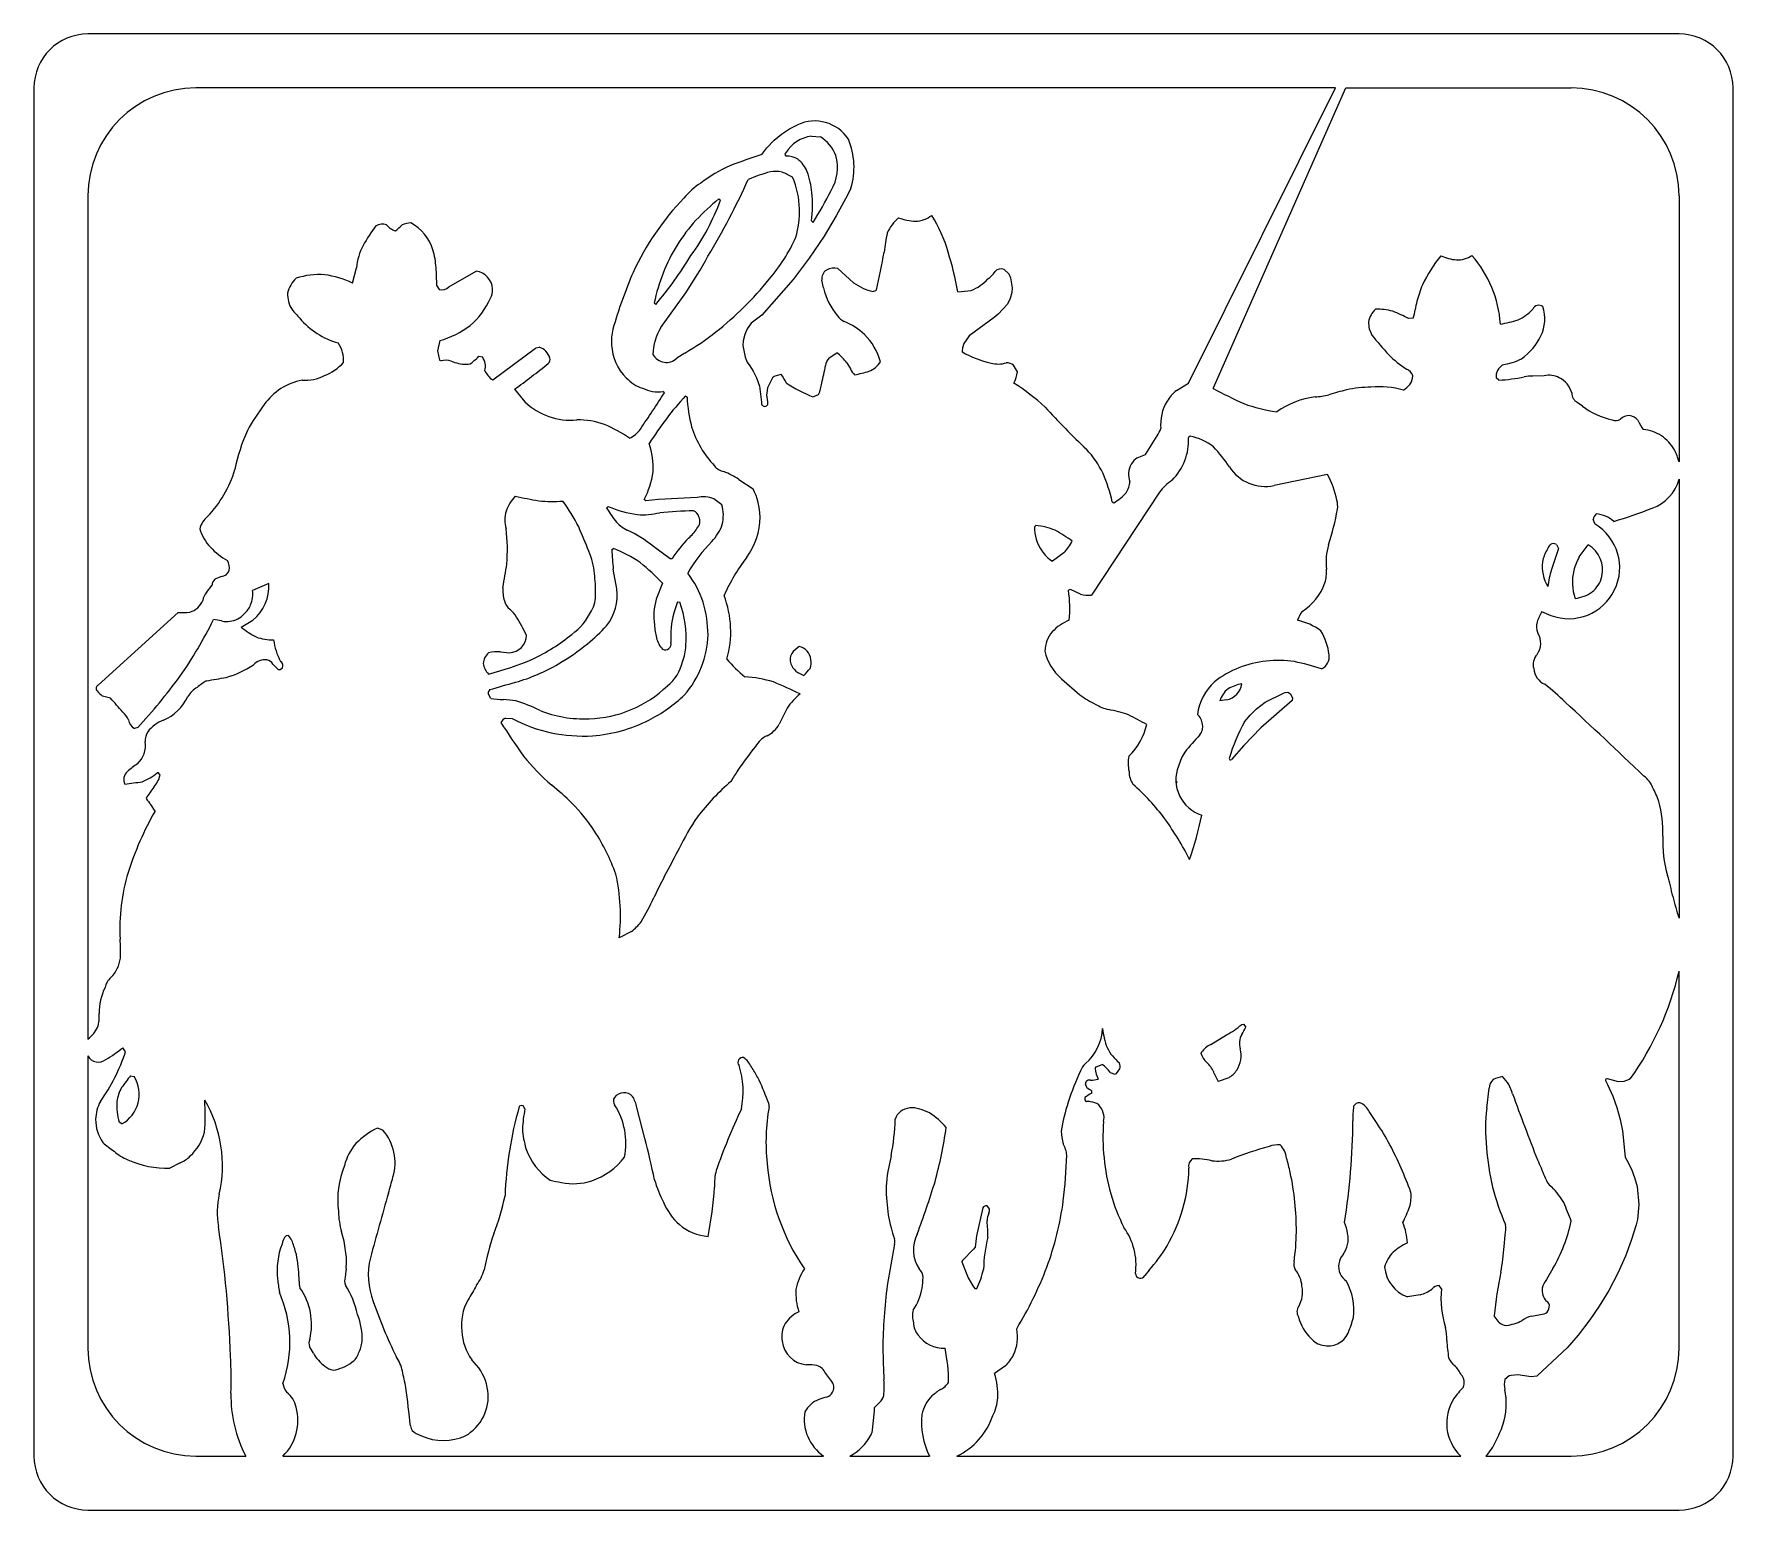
# Model space of a CAD drawing. Extents: x 0 to 15.8, y 0 to 13.7.
import ezdxf

# ---------------------------------------------------------------- set-up
doc = ezdxf.new("R2010")
doc.units = 0
doc.layers.add('WHITE', color=7, linetype='CONTINUOUS')

msp = doc.modelspace()

# ---------------------------------------------------------------- linework, layer by layer
at = {"layer": 'WHITE', "linetype": 'CONTINUOUS'}
for p, q in [((15.25, 13.680495), (0.5, 13.680495)), ((0, 13.180495), (0, 0.5)), ((12.064176, 13.180495), (1.5, 13.180495)), ((10.703853, 10.445529), (12.064176, 13.180495)), ((10.931115, 10.393438), (12.160895, 13.180495)), ((12.160895, 13.180495), (14.25, 13.180495)), ((15.75, 0.5), (15.75, 13.180495)), ((6.928931, 12.752988), (7.003739, 12.801565)), ((7.003739, 12.801565), (7.078759, 12.839052)), ((6.747372, 12.564171), (6.792124, 12.623872)), ((6.792124, 12.623872), (6.861598, 12.697333)), ((6.861598, 12.697333), (6.928931, 12.752988)), ((7.207473, 12.732165), (7.290232, 12.726777)), ((0.5, 12.180495), (0.5, 4.364991)), ((6.34793, 12.153182), (6.363643, 12.141566)), ((7.541614, 12.186392), (7.437565, 11.994283)), ((7.573655, 12.250268), (7.541614, 12.186392)), ((15.25, 12.180495), (15.25, 9.71414)), ((7.437565, 11.994283), (7.324517, 11.807304)), ((7.221469, 11.934186), (7.206054, 11.948042)), ((7.324517, 11.807304), (7.186551, 11.603123)), ((2.951535, 11.372329), (2.98896, 11.513041)), ((7.186551, 11.603123), (7.036187, 11.404507)), ((7.451892, 11.508401), (7.598195, 11.375162)), ((8.993348, 11.498075), (9.036579, 11.456215)), ((3.733293, 11.347738), (3.756325, 11.311075)), ((3.845337, 11.337054), (4.100011, 11.482582)), ((7.036187, 11.404507), (6.745768, 11.075169)), ((7.31997, 11.327378), (7.304676, 11.399)), ((9.036579, 11.456215), (9.051654, 11.42042)), ((9.051654, 11.42042), (9.067371, 11.326428)), ((5.765063, 11.173319), (5.749326, 11.187239)), ((5.810507, 10.961257), (6.042293, 11.282123)), ((7.77684, 11.292912), (7.803166, 11.302736)), ((7.803166, 11.302736), (7.810317, 11.307926)), ((9.04986, 11.227372), (9.024901, 11.17564)), ((9.064525, 11.285979), (9.04986, 11.227372)), ((9.067371, 11.326428), (9.064525, 11.285979)), ((6.745768, 11.075169), (6.649258, 10.999909)), ((8.901924, 11.053597), (8.669296, 10.884118)), ((8.937031, 11.084919), (8.901924, 11.053597)), ((9.024901, 11.17564), (8.937031, 11.084919)), ((12.784113, 11.047961), (12.742563, 11.043882)), ((6.589061, 10.894773), (6.575108, 10.834989)), ((6.612623, 10.947714), (6.589061, 10.894773)), ((6.649258, 10.999909), (6.612623, 10.947714)), ((8.669296, 10.884118), (8.618352, 10.812468)), ((3.7626, 10.838555), (3.741839, 10.744132)), ((3.741839, 10.744132), (3.759908, 10.657673)), ((4.252202, 10.474023), (4.647513, 10.767386)), ((4.647513, 10.767386), (4.655054, 10.772165)), ((4.655054, 10.772165), (4.682336, 10.779336)), ((6.033551, 10.723132), (5.96006, 10.676543)), ((6.575108, 10.834989), (6.572372, 10.793534)), ((6.572372, 10.793534), (6.591827, 10.684476)), ((7.372376, 10.680311), (7.441645, 10.726165)), ((8.606762, 10.770353), (8.604547, 10.74146)), ((8.618352, 10.812468), (8.606762, 10.770353)), ((3.759908, 10.657673), (3.773983, 10.65075)), ((4.122792, 10.693338), (4.156435, 10.687731)), ((6.591827, 10.684476), (6.612624, 10.639354)), ((6.612624, 10.639354), (6.635635, 10.604045)), ((6.635635, 10.604045), (6.666671, 10.556215)), ((6.666671, 10.556215), (6.697558, 10.494781)), ((7.534882, 10.632768), (7.568778, 10.57562)), ((6.697558, 10.494781), (6.72439, 10.417601)), ((6.72439, 10.417601), (6.744152, 10.268351)), ((6.795285, 10.350392), (6.803397, 10.403131)), ((6.803397, 10.403131), (6.851561, 10.503273)), ((6.851561, 10.503273), (6.860549, 10.509471)), ((6.860549, 10.509471), (6.926044, 10.528362)), ((10.589876, 10.377187), (10.703853, 10.445529)), ((13.578881, 10.47174), (13.555797, 10.492216)), ((14.000565, 10.513473), (13.894383, 10.509636)), ((4.454554, 10.387098), (4.550216, 10.271176)), ((5.844575, 10.355441), (5.83089, 10.367493)), ((6.039608, 10.327189), (6.053595, 10.315188)), ((6.744152, 10.268351), (6.74392, 10.252059)), ((6.794831, 10.334461), (6.795285, 10.350392)), ((6.801867, 10.272138), (6.794831, 10.334461)), ((7.221182, 10.31713), (7.273698, 10.338761)), ((14.353959, 10.23249), (14.306651, 10.265291)), ((10.304995, 9.783745), (10.410735, 9.956454)), ((10.716441, 9.952211), (10.702479, 9.940197)), ((10.227954, 9.751991), (10.304995, 9.783745)), ((6.533741, 9.551759), (6.665935, 9.465741)), ((11.98973, 9.599034), (11.497207, 9.496118)), ((15.25, 9.553085), (15.25, 5.484875)), ((5.305914, 9.289571), (5.323298, 9.300536)), ((5.671486, 9.355072), (5.657782, 9.367122)), ((6.375194, 9.317227), (6.302909, 9.372123)), ((10.433093, 9.433987), (9.802231, 8.478808)), ((9.995031, 9.34567), (10.011241, 9.336263)), ((14.471506, 9.136888), (14.45261, 9.180832)), ((9.2741, 9.113777), (9.28711, 9.125488)), ((5.355444, 8.901379), (5.371801, 8.9125)), ((5.896378, 8.814559), (5.742701, 8.929962)), ((9.547088, 8.872827), (9.440369, 8.793008)), ((14.131804, 8.912001), (14.066336, 8.716334)), ((14.11303, 8.949871), (14.131804, 8.912001)), ((14.324764, 8.835023), (14.407464, 8.945288)), ((5.402369, 8.538584), (5.370424, 8.718727)), ((5.914645, 8.816888), (5.896378, 8.814559)), ((1.600398, 8.50454), (1.650926, 8.570843)), ((2.176195, 8.586373), (2.025944, 8.523769)), ((5.827791, 8.591049), (5.769153, 8.441076)), ((9.608264, 8.531465), (9.589055, 8.524345)), ((9.701507, 8.48912), (9.608264, 8.531465)), ((5.966218, 8.416005), (5.986878, 8.412915)), ((0.596508, 7.645996), (1.335201, 8.319026)), ((1.739722, 8.240316), (1.663312, 8.252201)), ((1.920604, 8.182338), (2.030259, 8.247763)), ((13.976144, 8.327549), (14.062162, 8.291545)), ((4.32428, 7.954693), (4.407564, 7.946072)), ((2.264301, 7.790498), (2.283549, 7.791135)), ((2.283549, 7.791135), (2.302647, 7.804717)), ((4.234572, 7.522981), (4.209925, 7.567295)), ((9.523986, 7.70516), (9.695024, 7.554388)), ((11.414467, 7.487659), (11.583663, 7.571364)), ((11.583663, 7.571364), (11.599811, 7.578347)), ((11.599811, 7.578347), (11.62327, 7.57897)), ((11.62327, 7.57897), (11.648959, 7.566249)), ((11.648959, 7.566249), (11.66709, 7.525817)), ((0.707869, 7.525606), (0.635081, 7.543607)), ((6.980824, 7.432878), (6.908269, 7.282216)), ((11.054447, 7.508718), (10.993579, 7.498404)), ((11.272819, 7.367138), (11.333331, 7.426008)), ((11.333331, 7.426008), (11.414467, 7.487659)), ((11.661867, 7.502613), (11.374291, 7.249941)), ((11.66709, 7.525817), (11.661867, 7.502613)), ((0.961312, 7.251458), (0.931506, 7.244878)), ((4.372043, 7.338781), (4.433984, 7.334876)), ((11.374291, 7.249941), (11.21549, 7.087001)), ((11.221917, 7.30462), (11.272819, 7.367138)), ((11.21549, 7.087001), (11.101123, 6.957065)), ((1.154503, 6.832028), (1.141587, 6.833081)), ((1.170016, 6.809694), (1.154503, 6.832028)), ((1.121844, 6.478532), (1.083919, 6.539994)), ((5.537574, 5.363293), (5.425458, 5.302531)), ((15.25, 1.5), (15.25, 4.9941)), ((11.19574, 4.500336), (11.212441, 4.501673)), ((11.212441, 4.501673), (11.232585, 4.475956)), ((0.848868, 4.246808), (0.823909, 4.284249)), ((10.908967, 4.314397), (11.055224, 4.403393)), ((0.5, 4.208293), (0.5, 1.5)), ((9.83628, 4.090999), (9.847483, 4.108237)), ((9.847483, 4.108237), (9.900749, 4.129681)), ((10.820685, 4.226783), (10.822677, 4.242212)), ((0.895426, 4.025075), (0.927887, 4.016729)), ((9.762729, 3.90873), (9.747768, 3.947304)), ((9.976054, 4.054376), (10.019894, 4.040113)), ((10.019894, 4.040113), (10.035254, 4.045885)), ((10.035254, 4.045885), (10.066855, 4.090156)), ((11.075533, 4.006542), (10.978785, 3.971047)), ((14.568973, 3.980926), (14.5873, 3.944134)), ((14.688778, 3.967814), (14.585977, 3.99693)), ((14.5873, 3.944134), (14.635276, 3.834707)), ((14.739086, 3.973112), (14.688778, 3.967814)), ((14.786617, 3.990367), (14.739086, 3.973112)), ((14.800877, 3.998326), (14.786617, 3.990367)), ((9.78637, 3.893205), (9.762729, 3.90873)), ((9.796346, 3.890748), (9.78637, 3.893205)), ((9.806325, 3.881583), (9.796346, 3.890748)), ((9.804979, 3.863515), (9.807149, 3.874644)), ((13.467323, 3.72581), (13.488431, 3.909135)), ((14.635276, 3.834707), (14.67255, 3.730317)), ((4.501851, 3.741919), (4.498057, 3.738476)), ((4.517439, 3.748033), (4.501851, 3.741919)), ((4.5339, 3.744976), (4.517439, 3.748033)), ((4.550754, 3.717744), (4.5339, 3.744976)), ((5.661517, 3.444256), (5.589008, 3.730451)), ((12.444694, 3.592779), (12.377198, 3.692922)), ((14.67255, 3.730317), (14.703825, 3.619009)), ((0.813644, 3.578561), (0.789242, 3.594544)), ((3.23505, 3.520838), (3.184092, 3.539925)), ((14.703825, 3.619009), (14.725848, 3.513504)), ((14.725848, 3.513504), (14.749879, 3.268873)), ((1.355248, 3.216618), (1.259606, 3.168527)), ((7.946043, 3.28342), (7.915416, 3.137101)), ((14.749879, 3.268873), (14.766633, 3.241502)), ((14.766633, 3.241502), (14.808506, 3.159623)), ((14.808506, 3.159623), (14.838243, 3.08169)), ((14.838243, 3.08169), (14.860112, 2.999711)), ((14.860112, 2.999711), (14.877645, 2.832021)), ((8.796414, 2.800511), (8.736193, 2.540182)), ((8.802832, 2.810782), (8.796414, 2.800511)), ((8.819436, 2.819759), (8.802832, 2.810782)), ((8.835967, 2.818146), (8.819436, 2.819759)), ((14.865307, 2.691121), (14.852164, 2.6435)), ((14.877645, 2.832021), (14.865307, 2.691121)), ((2.359507, 2.542974), (2.336896, 2.541906)), ((8.736193, 2.540182), (8.724294, 2.436938)), ((13.628237, 2.443257), (13.638813, 2.547703)), ((14.852164, 2.6435), (14.806444, 2.498343)), ((7.976449, 2.465102), (7.908842, 2.08121)), ((8.710738, 2.417895), (8.606039, 2.312624)), ((8.724294, 2.436938), (8.710738, 2.417895)), ((14.806444, 2.498343), (14.752279, 2.354254)), ((2.892551, 2.23716), (2.88404, 2.159092)), ((8.606039, 2.312624), (8.601206, 2.302925)), ((8.601652, 2.299665), (8.659918, 2.151151)), ((10.336779, 2.221488), (10.297918, 2.173237)), ((14.080362, 2.237509), (14.019638, 2.135517)), ((14.752279, 2.354254), (14.680948, 2.193741)), ((8.659918, 2.151151), (8.703784, 2.076552)), ((8.703784, 2.076552), (8.720921, 2.051833)), ((8.720921, 2.051833), (8.741302, 2.052886)), ((13.046737, 2.051228), (13.026829, 2.080962)), ((14.680948, 2.193741), (14.59774, 2.034449)), ((12.850458, 1.995659), (12.731067, 1.976726)), ((14.59774, 2.034449), (14.509789, 1.888908)), ((13.580676, 1.739262), (13.536164, 1.80069)), ((14.423936, 1.76364), (14.313221, 1.62097)), ((14.509789, 1.888908), (14.423936, 1.76364)), ((14.313221, 1.62097), (14.211185, 1.504536)), ((2.589692, 1.453981), (2.552922, 1.515316)), ((14.211185, 1.504536), (13.936464, 1.245274)), ((9.006684, 1.336948), (8.904891, 1.264626)), ((13.674676, 1.242399), (13.634221, 1.211072)), ((13.694702, 1.246422), (13.674676, 1.242399)), ((13.756098, 1.252186), (13.694702, 1.246422)), ((13.879631, 1.234196), (13.756098, 1.252186)), ((13.929847, 1.240528), (13.879631, 1.234196)), ((13.936464, 1.245274), (13.929847, 1.240528)), ((7.789073, 0.947187), (7.788267, 0.915719)), ((7.840944, 0.998677), (7.789073, 0.947187)), ((7.788267, 0.915719), (7.765822, 0.715554)), ((1.5, 0.5), (1.96316, 0.5)), ((2.308059, 0.5), (7.320249, 0.5)), ((7.564344, 0.5), (8.302249, 0.5)), ((8.555195, 0.5), (13.225449, 0.5)), ((13.459547, 0.5), (14.25, 0.5)), ((0.5, 0), (15.25, 0))]:
    msp.add_line(p, q, dxfattribs=at)
msp.add_circle((10.591746, 6.745743), 0.005151, dxfattribs=at)
for centre, radius, start, end in [((0.5, 13.180495), 0.5, 90, 180), ((15.25, 13.180495), 0.5, 0, 90), ((1.5, 12.180495), 1, 90, 180), ((14.25, 12.180495), 1, 0, 90), ((7.236982, 12.500731), 0.373491, 33.270559, 115.064139), ((7.237972, 12.424129), 0.309543, 95.654502, 149.755576), ((7.102094, 12.426538), 0.354315, 21.326118, 57.927633), ((6.921439, 12.443651), 0.68028, -16.515167, 22.649825), ((7.092803, 11.075563), 1.526009, 114.881212, 126.690134), ((10.020142, 2.777298), 10.319589, 108.490143, 110.235818), ((6.976606, 12.565234), 0.015994, 112.201602, 260.756312), ((6.970191, 12.3289), 0.220581, 60.132348, 89.000866), ((6.915542, 12.306545), 0.26963, 21.032092, 52.404265), ((7.039482, 12.44089), 0.409021, -31.254081, 16.25703), ((6.578048, 11.699986), 0.718835, 123.525243, 140.235107), ((0.312892, 15.192556), 6.926652, -31.039484, -24.392676), ((7.314825, 10.663937), 1.80645, 105.68769, 112.578316), ((6.874286, 12.137608), 0.269776, 77.129736, 100.230237), ((5.994118, 10.341538), 2.263593, 62.707229, 65.456517), ((6.323557, 12.044674), 0.772739, 1.041378, 23.526993), ((6.484085, 12.151911), 0.727916, 4.636948, 20.204508), ((7.839795, 10.410547), 2.520216, 136.04602, 155.112403), ((4.453299, 12.823864), 2.028532, -36.193871, -19.654691), ((9.226322, 8.851742), 4.380027, 131.083859, 134.875486), ((6.373207, 12.090724), 0.84498, -9.721448, 8.166773), ((4.259305, 13.815746), 3.509228, -32.42362, -26.888529), ((6.15865, 12.043015), 0.93765, -15.203513, 0.959618), ((8.255595, 11.686329), 0.376951, 129.546309, 156.663472), ((8.18891, 12.426602), 0.481853, -111.08158, -91.94171), ((8.15924, 12.215955), 0.271257, -87.180427, -52.998676), ((7.187389, 11.288929), 1.339073, 15.952005, 32.040023), ((5.07605, 10.513414), 2.358626, 143.902751, 149.201013), ((3.22721, 11.801916), 0.116048, 69.445586, 119.402364), ((3.394648, 12.013974), 0.163532, -140.781616, -105.142545), ((2.968997, 12.341722), 0.618423, -51.741549, -44.164911), ((3.533698, 11.610256), 0.324064, 97.370392, 111.940229), ((3.280367, 11.548857), 0.437455, 17.234475, 61.048445), ((7.434188, 10.800202), 1.737957, 138.332266, 147.894518), ((9.492984, 11.494599), 1.619814, 167.845397, 174.173375), ((3.614542, 11.442315), 0.629568, 153.716488, 173.549752), ((3.048205, 11.480691), 0.679399, 2.870052, 16.924118), ((7.386376, 10.848906), 1.671646, 148.43761, 168.322949), ((5.5388, 12.493774), 1.676301, -40.418414, -24.556558), ((-3.826229, 13.851086), 11.911207, -12.328118, -10.604713), ((5.484538, 10.7396), 3.127904, 10.166243, 17.054382), ((2.003706, 11.3636), 1.72966, -0.525452, 5.01196), ((2.719513, 13.705277), 3.960579, -39.738887, -31.668191), ((2.520006, 13.649304), 4.243825, -33.903387, -28.551469), ((7.421605, 11.345724), 0.165472, 79.453598, 117.137547), ((8.964789, 11.42926), 0.074507, 67.460683, 138.889761), ((14.08999, 10.77288), 1.351088, 140.902646, 154.488081), ((13.228785, 12.041187), 0.456472, -114.230772, -95.333437), ((13.191254, 11.848028), 0.261383, -91.073734, -57.904373), ((12.529432, 10.922011), 1.066567, 3.763914, 41.346362), ((2.615692, 11.216728), 0.272579, 133.000795, 166.763945), ((2.644223, 10.769669), 0.681047, 85.718975, 108.352213), ((2.582441, 10.602936), 0.853344, 64.371962, 82.416146), ((4.075661, 11.309869), 0.174421, 2.415821, 81.975166), ((9.675779, 9.712735), 4.481545, 156.898022, 164.042658), ((4.376732, 13.381559), 3.137585, -51.710168, -39.002181), ((7.399564, 11.413279), 0.095956, 123.83952, 188.55776), ((7.917, 11.832472), 0.557467, -124.881604, -104.561796), ((8.512429, 11.720755), 0.453911, -67.101117, -43.163627), ((8.696043, 11.616689), 0.253709, -54.460892, -33.070116), ((13.855281, 10.94315), 1.067226, 157.312014, 165.917307), ((2.607896, 11.267902), 0.257787, 177.501692, 213.153068), ((3.776009, 11.409111), 0.099993, -101.352876, -46.105746), ((3.604694, 11.4994), 0.68114, -49.825537, -23.194443), ((4.133682, 11.297902), 0.11784, -34.514721, 9.43605), ((7.897803, 11.453705), 0.591481, -167.66793, -139.31209), ((8.468598, 13.110706), 1.82148, -87.018712, -83.04854), ((13.499611, 11.021707), 0.703206, 165.074234, 171.603373), ((9.066756, 16.972707), 8.872687, -138.787661, -138.092301), ((3.014322, 11.511595), 0.721005, -139.813821, -105.618805), ((7.594989, 11.173591), 0.179874, -144.0911, -117.737912), ((12.605907, 10.962641), 0.239913, 135.458513, 168.083411), ((12.440325, 10.532768), 0.598179, 75.004477, 90.518588), ((11.467151, 8.420302), 2.917164, 64.074012, 67.253195), ((12.589378, 11.139271), 0.21508, -25.121477, -3.966796), ((13.420215, 12.09831), 1.119803, -81.087711, -72.456177), ((13.583243, 11.408653), 0.416399, -65.221063, -41.96226), ((13.949095, 11.105566), 0.061397, 50.897628, 156.312017), ((13.634404, 11.041275), 0.370718, -25.45393, 17.574441), ((3.536026, 11.645279), 0.837937, -74.312248, -52.673979), ((5.753777, 10.838802), 0.401115, 164.675789, 185.919254), ((6.293797, 10.681958), 0.558192, 149.97586, 177.138867), ((4.700548, 12.988409), 2.62838, -59.52531, -51.940095), ((7.322136, 10.511229), 0.537532, 45.619497, 69.399082), ((7.318358, 10.502607), 0.546347, 14.881358, 45.968686), ((12.614126, 11.007906), 0.242999, 178.992264, 209.06855), ((17.090405, 14.721496), 6.055178, -140.743788, -138.462377), ((13.467501, 11.126281), 0.557976, -54.677763, -25.969669), ((2.585147, 10.656499), 0.284745, -4.498978, 34.361906), ((4.628628, 10.625509), 0.162933, 18.333666, 70.753447), ((5.803677, 10.815929), 0.449258, -177.640842, -134.157021), ((7.16185, 10.35361), 0.465921, 36.809227, 53.092845), ((8.678319, 10.739008), 0.073813, 178.09622, 184.330871), ((9.053419, 11.501309), 0.889362, -120.299552, -101.780104), ((2.489375, 10.999729), 0.527034, -67.234475, -43.917978), ((3.816591, 10.47418), 0.181638, 73.603261, 103.5665), ((4.016914, 11.013597), 0.394414, -112.203683, -91.35585), ((4.018201, 10.68143), 0.063037, -99.698709, -34.680365), ((3.894551, 10.892343), 0.302815, -54.582902, -41.085345), ((4.026222, 10.596704), 0.158876, -13.620733, 34.956087), ((4.37831, 10.652551), 0.218576, -154.743019, -125.236631), ((-1.126375, 18.02652), 9.460843, -53.850256, -51.464296), ((4.723403, 10.667384), 0.060617, -42.979366, 8.897618), ((5.869977, 10.792018), 0.156926, -148.412374, -100.90981), ((5.864139, 10.768997), 0.133223, -100.318354, -43.945704), ((0.137632, 12.079181), 7.349779, -12.850397, -11.555494), ((7.45467, 10.597719), 0.116592, 134.896504, 175.486009), ((7.727777, 10.650613), 0.175797, -154.74878, -133.324608), ((7.494089, 11.273528), 0.759269, -81.435827, -70.96904), ((7.665173, 10.754134), 0.212614, -68.912341, -31.539379), ((8.93902, 10.868575), 0.247198, -105.766918, -72.539911), ((9.01652, 10.532653), 0.100169, 50.685726, 91.905623), ((8.652043, 10.308267), 0.523707, 27.386221, 35.200467), ((13.297401, 11.461734), 1.057128, -134.383827, -122.942603), ((12.694627, 10.488933), 0.090076, 14.603532, 71.950387), ((13.679484, 10.510037), 0.124964, 155.362599, 188.198673), ((14.408964, 9.857006), 1.099075, 136.369275, 140.091575), ((13.535249, 11.171891), 0.561983, -82.00105, -63.031424), ((2.586911, 9.93042), 0.551037, 100.584, 145.17873), ((2.510148, 10.88831), 0.416946, -93.361736, -63.940109), ((5.738381, 10.717165), 0.333637, -137.930263, -106.782348), ((5.783054, 10.673485), 0.309709, -117.083375, -81.114697), ((6.669318, 10.333203), 0.322484, 20.502441, 37.241426), ((7.889888, 11.9182), 1.735106, -121.962948, -112.668445), ((6.808253, 10.526176), 0.501761, -21.932589, -9.363054), ((7.746302, 8.40607), 2.4389, 48.147488, 56.73629), ((8.754636, 10.60735), 0.367061, -26.186485, -9.120825), ((12.405997, 9.284776), 1.122287, 90.634479, 102.287191), ((12.47056, 9.605251), 0.805432, 73.859825, 95.48524), ((12.536773, 10.611283), 0.280803, -55.836338, -39.560005), ((12.650065, 10.514359), 0.131756, -38.442187, -1.18115), ((13.486571, 12.086018), 1.616915, -86.727177, -78.269814), ((13.888996, 10.106978), 0.402694, 89.233519, 100.545663), ((14.043381, 10.316144), 0.20192, 61.933403, 102.242128), ((14.044222, 10.298318), 0.217446, 14.76256, 64.339634), ((3.909225, 8.917945), 2.216022, 143.210437, 150.607522), ((4.977091, 10.719217), 0.61884, -133.614263, -84.901692), ((-10.859887, 21.158858), 19.893539, -34.055811, -32.8923), ((8.425533, 8.164423), 3.220278, 137.808678, 147.694885), ((7.618598, 10.413973), 1.568118, -176.388193, -166.154478), ((6.773696, 10.259784), 0.030761, -165.456953, 23.680225), ((10.854602, 10.063826), 0.410538, 148.735448, 185.772803), ((10.847263, 10.068808), 0.401679, 129.849892, 148.799587), ((14.144947, 16.583494), 6.974634, -117.438013, -114.843186), ((11.769822, 11.826826), 1.667662, -109.445103, -98.589161), ((11.966986, 9.556973), 0.76461, 96.859436, 125.70416), ((11.744647, 11.609537), 1.300046, -84.215901, -78.566044), ((12.605721, 8.494562), 1.937092, 103.085304, 108.148146), ((14.357015, 10.354598), 0.102529, -179.512797, -119.420555), ((5.047682, 9.389973), 0.713023, 70.15009, 91.253439), ((13.809333, 14.182409), 5.946014, -138.24553, -132.96678), ((14.754786, 10.738179), 0.645277, -128.401557, -101.164583), ((14.662715, 10.16676), 0.069863, -118.06905, -51.787745), ((14.782269, 10.034814), 0.108465, 36.909826, 134.733593), ((15.7005, 10.518296), 0.930811, -153.292311, -147.148202), ((3.507389, 9.315151), 1.677585, 155.698346, 168.7349), ((4.806315, 8.904247), 1.253386, 55.305102, 67.310414), ((5.428662, 10.149805), 0.233528, -67.042165, -34.220964), ((6.977599, 10.31459), 0.923714, -162.622956, -136.525008), ((10.14524, 10.141263), 0.323484, -34.841424, -21.532912), ((10.184827, 9.913363), 0.518347, -45.141679, 2.967439), ((10.632751, 9.477113), 0.482412, 51.541152, 80.009653), ((14.890006, 9.648346), 0.366129, 57.434403, 85.529035), ((14.804526, 9.574585), 0.475406, 31.935581, 53.534112), ((4.929022, 9.647764), 0.810323, -1.876602, 17.055435), ((9.121933, 9.23371), 0.871873, 25.261814, 43.278516), ((9.877798, 8.862163), 1.44861, 33.782497, 43.257758), ((14.588086, 9.529444), 0.687199, 15.590823, 25.57082), ((0.840147, 9.947647), 1.066457, -43.958212, -16.605996), ((4.921255, 9.742277), 0.826567, -26.992278, -8.421094), ((6.42028, 9.763087), 0.140828, -143.357969, -100.576831), ((6.186979, 9.058613), 0.602857, 54.88653, 69.872257), ((10.324201, 9.600797), 0.178554, 148.914115, 202.417955), ((10.320051, 9.606829), 0.171913, 122.392902, 149.921733), ((11.413032, 9.881008), 0.393987, -147.211875, -77.663727), ((6.12042, 9.190286), 0.611116, 1.331357, 26.791219), ((8.499709, 9.003128), 1.534054, 12.902446, 23.132166), ((9.937066, 9.549362), 0.222698, -32.700485, -4.289802), ((10.869967, 9.09349), 0.553893, 125.230365, 142.067421), ((11.347735, 9.229028), 0.740988, 10.168075, 29.956482), ((14.871278, 9.657551), 0.392866, -70.678857, -15.420869), ((4.736397, 9.129908), 0.382748, 135.885634, 160.416906), ((6.099928, 17.227395), 8.000599, -101.816348, -100.220213), ((4.802539, 10.579445), 1.231779, -95.692176, -85.318736), ((3.315092, 8.215904), 1.952401, 27.344503, 35.575965), ((5.727379, 10.243707), 1.026087, -113.191653, -97.569571), ((6.570634, -1.106899), 10.500538, 92.312642, 94.912183), ((6.201557, 9.097584), 0.29265, 69.737249, 100.761346), ((6.050978, 9.216504), 0.339501, -14.094217, 17.258251), ((9.81109, 9.695981), 0.411653, -60.908035, -40.423991), ((11.912545, 9.306618), 0.172933, -10.278811, 17.924198), ((1.756692, 9.033585), 0.228834, 130.580491, 164.483933), ((4.662334, 9.180095), 0.296999, 164.753907, 196.498971), ((7.378861, 10.608765), 2.457109, -147.527911, -144.177441), ((5.645224, 9.386963), 0.337179, -140.099034, -115.655131), ((5.642957, 9.888395), 0.663775, -94.384415, -76.281647), ((6.239836, 4.283617), 4.979369, 91.453304, 95.063356), ((6.085415, 9.185928), 0.080531, 14.046848, 69.552494), ((6.079412, 9.164065), 0.093764, -45.664945, 26.207951), ((6.078097, 9.212877), 0.653328, -36.302175, -0.73594), ((9.915491, 9.643437), 2.198179, -18.504814, -9.628807), ((14.228006, 8.733018), 0.471596, -110.589115, 58.913519), ((14.570947, 9.147994), 0.122808, 136.294946, 164.490636), ((14.456207, 8.951147), 0.282894, 48.382867, 84.73465), ((13.731298, 12.363967), 3.328918, -74.085587, -67.573706), ((1.95058, 9.219947), 0.432868, -163.195273, -136.679136), ((2.561356, 8.897959), 1.826947, -4.097919, 6.215149), ((-2.661467, 5.77523), 8.4021, 21.731152, 23.40456), ((4.957119, 7.950577), 1.255521, 51.266281, 64.41878), ((6.981852, 8.113588), 1.278109, 135.613758, 146.614696), ((5.818459, 9.298924), 0.38388, -49.363492, -31.736489), ((5.959481, 9.282161), 0.446157, -43.205203, -19.418389), ((9.67334, 9.113592), 0.39924, 179.973428, 213.87672), ((9.228079, 8.50246), 0.625818, 67.522307, 84.587474), ((7.314419, 5.520659), 4.160435, 56.271151, 58.836898), ((9.200382, 9.203383), 0.479033, -43.633943, -27.689346), ((2.158758, 9.427884), 0.727033, -136.013063, -120.231823), ((4.564831, 8.631761), 0.632112, 4.285819, 23.728241), ((8.894431, 9.099681), 3.544539, -176.792876, -173.830152), ((4.932866, 7.788111), 1.207028, 55.307311, 68.67549), ((7.127193, 8.107319), 1.210647, 134.100017, 151.675556), ((7.997695, 7.759656), 1.754401, 142.565391, 155.866187), ((9.684204, 9.136453), 0.421201, -144.364885, -125.373509), ((12.516756, 8.790549), 0.539548, 163.280491, 187.38216), ((14.321986, 8.720904), 0.34552, 148.87488, 168.707388), ((14.174764, 8.842593), 0.159086, 137.680221, 159.037796), ((14.085209, 8.908384), 0.049952, 56.155085, 124.194455), ((14.705784, 8.610613), 0.442195, 149.503133, 167.344482), ((14.275735, 8.714234), 0.265967, -13.691818, 60.311399), ((1.732352, 8.73375), 0.081484, -86.937624, -18.412218), ((1.68707, 8.732761), 0.125067, -11.412792, 32.375407), ((-11.455339, 11.348148), 16.047843, -10.036962, -9.254246), ((4.081024, 8.527933), 1.124346, -1.843207, 7.721623), ((4.072126, 6.873574), 2.45603, 44.37001, 50.936343), ((5.334791, 8.123591), 0.916301, 18.415353, 37.525794), ((11.582826, 8.7023), 0.399303, -15.915587, 2.716361), ((14.351412, 8.748655), 0.370413, 173.814862, 210.693306), ((15.251047, 8.381602), 1.231091, 164.222718, 171.687642), ((14.719302, 8.597786), 0.458294, 166.149914, 198.985723), ((1.729585, 8.570329), 0.078661, 132.386508, 179.625637), ((2.886433, 5.677913), 3.188941, 111.13312, 112.296355), ((1.77124, 8.488264), 0.257167, -22.633792, 7.935604), ((1.773566, 8.559147), 0.403548, -50.499179, 3.868583), ((4.697866, 8.527001), 0.351805, 176.043576, 196.304842), ((4.94444, 8.479806), 0.461686, -38.061043, 7.314313), ((8.57889, 8.359011), 1.023605, -6.272899, 9.295256), ((11.470558, 8.770831), 0.52723, -57.243088, -19.734749), ((14.240796, 8.807673), 0.361812, -82.832609, -55.743586), ((14.277817, 8.712908), 0.26363, -50.794303, -13.518813), ((1.395955, 8.495835), 0.180207, -74.112269, -21.053829), ((1.702194, 8.408598), 0.139883, 136.695709, 170.744502), ((1.792596, 8.481546), 0.234879, -48.21186, -23.125998), ((4.483937, 8.454886), 0.126565, -167.842708, -124.301442), ((3.401147, 7.446154), 1.356687, 37.741795, 41.79452), ((4.954684, 8.467503), 0.251279, -32.01014, 5.541799), ((6.288894, 8.282212), 0.543478, 163.003653, 188.406662), ((6.73177, 8.097933), 0.828999, 157.438102, 183.896273), ((5.042849, 8.073428), 1.003216, -3.546349, 19.779402), ((5.014161, 8.081296), 1.235388, 1.424043, 15.577713), ((5.53303, 8.142534), 0.926108, -16.090255, 21.169408), ((9.780513, 8.763758), 0.285776, -106.04916, -85.641533), ((1.375145, 8.797575), 0.480214, -94.771353, -81.601076), ((-2.071726, 10.097449), 4.165987, -34.729969, -26.291097), ((1.784933, 8.405203), 0.170973, -105.333296, -79.513282), ((1.795746, 8.438412), 0.202347, -84.240597, -40.716547), ((2.144544, 6.900651), 2.705456, 26.508341, 30.569181), ((4.632022, 8.595721), 0.596112, -53.616882, -26.010185), ((3.967802, 9.438836), 1.828302, -50.522539, -42.861355), ((6.26864, 8.232926), 0.518263, -176.662702, -163.329326), ((9.756632, 7.845831), 0.432152, 111.768242, 137.307315), ((11.919034, 8.191612), 0.212334, 140.22996, 165.045388), ((11.586889, 7.676647), 0.583742, 54.088139, 77.433848), ((14.081243, 8.189457), 0.153344, 164.219857, 203.418228), ((15.470854, 7.611478), 1.657382, 154.402283, 158.044189), ((2.430818, 8.811879), 0.810333, -129.023168, -117.318983), ((2.213826, 8.50462), 0.440808, -110.57367, -89.026248), ((2.769498, 8.131642), 0.552354, -172.9529, -151.222627), ((4.402146, 8.109415), 0.163433, -88.100238, -0.435656), ((3.812831, 9.565687), 1.864829, -64.290001, -51.030892), ((5.970839, 8.118153), 0.201551, -170.316757, -136.045974), ((5.849851, 8.02908), 0.056248, -115.378816, 12.863802), ((5.370482, 8.136966), 0.87904, -41.428898, -1.627678), ((9.654908, 7.955574), 0.283213, 139.671983, 178.777239), ((11.477047, 7.871552), 0.530781, 5.901692, 31.569316), ((13.791025, 8.034535), 0.176588, -36.426492, 32.152959), ((2.142519, 7.730867), 0.148569, 83.383805, 136.833583), ((2.142373, 7.794034), 0.08616, 32.195409, 78.441775), ((4.321342, 7.827169), 0.159008, 132.500588, 172.92056), ((3.549583, 10.401641), 2.735105, -75.957316, -66.919178), ((4.301706, 7.599897), 0.355513, 86.359487, 104.296316), ((3.761767, 9.717544), 2.174497, -59.587674, -51.001105), ((5.557504, 8.040395), 0.487505, -21.471609, -3.412939), ((7.343329, 8.661637), 1.203783, -139.875714, -128.77234), ((7.118428, 7.880633), 0.109835, 149.077266, 199.353919), ((7.213847, 7.806051), 0.230503, 121.518144, 145.359356), ((7.068051, 7.871162), 0.133799, 5.316563, 79.101975), ((7.095119, 7.850968), 0.111046, -27.12047, 17.067758), ((9.814849, 8.051218), 0.452059, -168.567958, -130.047136), ((11.884676, 7.906402), 0.121945, -65.231372, 9.309161), ((14.044316, 7.834136), 0.146612, 139.331966, 194.133131), ((-3.503268, 11.34087), 6.0544, -42.488683, -36.683015), ((1.501131, 8.659191), 0.983628, -73.404696, -57.187077), ((3.212722, 8.779762), 1.370455, -136.70354, -133.792501), ((2.25859, 7.825193), 0.048583, -24.926913, 56.560613), ((4.339753, 7.87389), 0.178282, -171.249012, -135.203369), ((4.030607, 9.247057), 1.632667, -74.61208, -59.365857), ((5.640365, 7.93992), 0.378919, -52.46795, -11.874765), ((6.510188, 6.519918), 1.205812, 73.383629, 86.229255), ((7.188851, 7.917363), 0.188791, -157.209801, -105.696149), ((5.675369, 9.061497), 1.973982, -42.196876, -39.708846), ((11.51906, 6.930075), 0.943001, 95.865029, 127.627657), ((11.534778, 6.848089), 1.026189, 81.666476, 96.270292), ((11.20915, 5.594325), 2.31817, 71.733111, 78.192353), ((14.075847, 7.81256), 0.174287, -175.318854, -113.576895), ((0.607744, 7.615638), 0.032371, 110.310925, 225.098302), ((0.840028, 7.803278), 0.330806, -140.466184, -128.282391), ((1.639764, 7.408969), 0.250191, 120.413439, 148.245026), ((2.045616, 6.96648), 0.846677, 121.838222, 128.971847), ((-4.534404, 44.743465), 37.561834, -80.602233, -80.319036), ((4.278463, 7.56052), 0.068873, 140.694166, 174.354146), ((-2.655782, 31.932729), 25.282947, -74.207286, -73.644412), ((5.116688, 8.415831), 1.082632, -88.475826, -45.818904), ((4.45739, 2.053052), 6.112208, 64.371304, 66.904398), ((7.563675, 7.018444), 0.715172, 130.295904, 144.585465), ((11.298827, 7.297129), 0.520214, 133.107005, 171.495809), ((11.20609, 7.438554), 0.220778, 128.438915, 164.270978), ((11.018216, 7.687249), 0.18217, -78.528202, -9.613653), ((11.254654, 7.289022), 0.372168, 98.78278, 119.952613), ((12.548437, 5.795594), 2.360971, 45.802625, 51.872368), ((-21.729368, -12.493251), 30.069657, 41.409826, 41.739846), ((1.021298, 7.730627), 0.448005, -66.363482, -25.091721), ((4.351119, 8.093631), 0.58243, -101.54307, -90.017078), ((4.189601, 4.919579), 2.59664, 83.84031, 86.437583), ((3.956014, 5.932959), 1.649794, 63.747215, 71.91264), ((5.096627, 8.426395), 1.093904, -112.060618, -87.440155), ((5.111179, 8.499961), 1.317495, -63.529344, -45.807558), ((10.410204, 8.593551), 1.261484, -124.536778, -116.773646), ((10.069899, 7.851491), 0.446721, -120.682415, -104.276346), ((9.819297, 6.509576), 0.919775, 69.232499, 81.217116), ((-41.845978, -52.892876), 82.379617, 46.439017, 47.13531), ((0.654397, 7.216242), 0.246348, 25.543265, 46.873116), ((0.973551, 7.33277), 0.09743, -173.929252, -115.565024), ((1.300867, 7.031064), 0.30593, 109.069047, 143.589694), ((4.403183, 7.259922), 0.084784, 111.548349, 152.236988), ((9.896656, 10.82218), 6.589235, -147.681581, -144.410738), ((5.088864, 8.580367), 1.407166, -117.73541, -86.348885), ((5.078784, 8.54228), 1.369855, -85.826689, -63.105393), ((6.680559, 7.411356), 0.26178, -63.937597, -29.558609), ((2.228344, -8.075941), 17.356401, 62.22626, 62.861191), ((9.744017, 7.410322), 0.586538, -46.142996, -12.746515), ((10.700175, 7.272867), 0.131615, 3.976217, 50.251034), ((10.724893, 7.256717), 0.109536, -41.57743, 13.34175), ((12.667557, 6.497816), 1.655539, 150.834319, 163.545291), ((0.796444, 7.087287), 0.237073, -46.237636, 7.772393), ((1.189133, 7.129476), 0.158119, 148.261572, 183.67239), ((6.889674, 6.968361), 0.228144, 114.359694, 151.441832), ((16.026961, 2.484902), 7.023639, 138.006676, 139.738449), ((6.139261, 8.273815), 2.053797, -141.219346, -130.728374), ((9.276854, 4.97896), 3.331526, 140.958632, 145.70939), ((10.46545, 6.917243), 0.322757, 167.448021, 192.90921), ((11.130288, 6.738448), 0.544109, 148.329511, 163.229256), ((11.091891, 6.965028), 0.012192, 171.837823, 319.219233), ((0.923838, 6.771953), 0.092175, 129.207746, 208.921885), ((1.285785, 6.393316), 0.615738, 121.898485, 133.035822), ((0.846072, 7.169557), 0.447823, -69.427524, -48.708343), ((0.87181, 6.899494), 0.311433, -40.009489, -16.758981), ((8.273787, 5.705048), 2.094018, 146.660764, 149.968933), ((10.383912, 6.851219), 0.233141, -178.505066, -147.760504), ((10.932659, 6.769362), 0.347051, 158.696808, 252.194727), ((14.787436, 6.614824), 0.23233, 21.014842, 54.005587), ((-0.958825, 19.901839), 13.297129, -82.211495, -81.513867), ((1.808522, 6.145832), 0.890921, 141.596349, 149.706373), ((3.517329, 5.084324), 2.076113, 44.948759, 51.870257), ((7.940028, 5.037221), 2.265372, 130.763427, 142.227569), ((8.813929, 5.159319), 2.083672, 36.704767, 48.789284), ((14.313795, 6.318387), 0.788053, 18.45756, 28.808744), ((3.855558, 4.939817), 3.137011, 150.62631, 162.014123), ((1.31356, 6.771322), 0.325957, -147.302881, -134.790413), ((3.70846, 5.296943), 1.790698, 33.756336, 44.454429), ((14.045868, 6.283155), 1.054606, -1.974387, 15.66356), ((8.149929, 5.079379), 2.410907, 146.07793, 154.150737), ((7.793666, 4.505721), 3.293411, 27.570665, 35.211985), ((6.951037, 7.29413), 3.968735, -18.572803, -12.443878), ((3.546195, 5.228281), 1.964038, 19.784218, 32.791302), ((16.169595, 6.18957), 1.071278, 176.936513, 196.776543), ((19.010962, -0.904408), 14.808448, 151.636507, 153.609937), ((2.673372, 5.378999), 1.877722, 163.621845, 182.655756), ((3.648669, 5.504886), 1.788275, -6.497311, 12.53699), ((12.57349, 5.147131), 2.672956, 11.675569, 15.921046), ((4.195548, 6.347564), 1.688733, -32.013065, -23.371857), ((17.720939, 6.310802), 2.605321, -166.170787, -161.517467), ((5.327597, 5.665163), 0.367718, -55.178115, -35.363084), ((-0.706953, 5.16475), 1.50999, -1.915075, 4.833989), ((0.474313, 5.164764), 0.331743, -43.878578, -8.751644), ((0.822105, 4.80746), 0.167421, 130.471762, 167.73874), ((12.477113, 5.645583), 2.848392, -35.331848, -13.221706), ((1.17319, 4.599293), 0.569476, 154.66071, 179.658624), ((0.275119, 4.572037), 0.330031, -17.652699, 5.328553), ((0.302509, 4.621456), 0.323692, -52.401958, -27.507131), ((9.438672, 4.487949), 0.468249, -48.555727, -3.147078), ((10.536768, 4.519856), 0.63318, -174.779387, -158.255478), ((10.704704, 5.061776), 0.745877, -61.969358, -48.827001), ((10.723873, 4.699554), 0.555683, -31.814634, -23.727301), ((-0.482227, 5.994495), 2.15196, -57.738772, -52.630601), ((10.336566, 4.477582), 0.432971, -153.631746, -129.426256), ((10.98213, 4.139269), 0.189796, 112.673575, 147.153562), ((10.950097, 4.212107), 0.240496, -34.143576, 14.934346), ((11.336375, 4.325253), 0.162189, 149.891603, 198.389876), ((0.59746, 4.262158), 0.111355, -151.070651, -51.71833), ((-0.779898, 4.785245), 1.715457, -35.587756, -18.292837), ((6.571992, 4.149182), 0.04611, 82.083376, 217.754049), ((5.781143, 3.877016), 0.79285, -11.699039, 17.918659), ((6.415342, 3.987364), 0.263858, 26.988786, 51.847133), ((5.762211, 3.513953), 1.068094, 27.579798, 33.734009), ((9.828597, 4.031204), 0.132595, 127.106826, 162.182602), ((9.780497, 3.934123), 0.229573, 31.588245, 58.411753), ((9.972171, 4.107504), 0.09626, -10.38287, 21.726577), ((10.998803, 4.284184), 0.187138, -162.137887, -128.578864), ((10.70064, 3.956388), 0.256655, 20.510566, 45.005632), ((2.964835, 2.371541), 2.648892, 141.373865, 144.355957), ((0.662496, 3.851947), 0.312387, -61.062884, 31.83619), ((5.086907, 3.188899), 1.817321, 19.575125, 26.806155), ((12.425929, 2.822055), 2.996602, 155.351774, 161.366741), ((9.783117, 3.950054), 0.035455, 70.521065, 184.448511), ((9.795326, 4.242046), 0.258566, -90.085585, -74.561676), ((10.296166, 4.168515), 0.466374, -170.432477, -157.867673), ((11.325015, 4.191848), 0.410644, -159.243116, -147.47305), ((10.957224, 4.20359), 0.229837, -59.019096, -33.383615), ((13.606383, 3.902383), 0.118145, 132.225638, 176.72416), ((13.65238, 3.744079), 0.27593, 98.128393, 117.029594), ((13.374334, 3.770604), 0.343459, 14.676913, 45.896666), ((14.580874, 3.985316), 0.012685, 66.281472, 200.247875), ((0.979809, 3.599477), 0.410017, 152.793421, 176.936441), ((1.25204, 3.738574), 0.484692, 174.521904, 197.286968), ((1.128205, 3.739643), 0.361481, 150.94841, 172.816595), ((-0.44043, 3.657437), 2.02822, -4.417761, 4.008699), ((0.550198, 3.193378), 1.197237, -12.891146, 30.400318), ((5.431957, 3.791702), 0.060916, 147.262608, 215.875158), ((5.468708, 3.756455), 0.11132, 43.351417, 142.225793), ((5.218315, 3.646795), 0.380015, 12.71729, 29.318244), ((6.6958, 3.739689), 0.118594, -1.989521, 29.329309), ((9.782689, 3.814257), 0.04246, 169.399791, 224.645927), ((9.921166, 3.613861), 0.275366, 114.956869, 130.877764), ((9.773274, 3.649832), 0.136184, 81.093747, 98.783006), ((9.787285, 3.654567), 0.129999, 49.990119, 86.880928), ((9.800669, 3.877393), 0.007039, -22.986482, 36.532156), ((32.098826, 10.448906), 19.537643, -160.283698, -158.363754), ((7.8364, 2.783696), 3.472196, 164.039256, 177.901963), ((5.922499, 3.449954), 1.39764, 168.953713, 176.606647), ((4.825647, 3.399075), 0.661507, -11.272276, 32.654329), ((11.55189, 1.340086), 5.53081, 154.556358, 160.945167), ((8.652886, 3.410065), 1.867156, 169.960157, 186.061271), ((8.127833, 3.58017), 0.149354, 129.96286, 163.564713), ((8.140844, 3.534225), 0.193913, 68.974938, 124.180271), ((8.054992, 3.17268), 0.56437, 64.171564, 74.014629), ((7.984993, 3.163118), 0.606336, 39.057685, 58.602697), ((11.238597, 3.248782), 1.735343, 162.19205, 171.282792), ((9.748588, 3.634898), 0.170791, -11.82864, 44.279924), ((12.91184, 3.64151), 0.686429, 171.560858, 182.78426), ((12.289209, 3.71074), 0.064574, 87.110569, 150.794473), ((12.220516, 3.616398), 0.17437, 26.031046, 65.630887), ((14.97271, 3.532934), 1.517693, 172.698816, 186.632085), ((0.962162, 3.626616), 0.391818, -179.235688, -145.628975), ((1.12006, 3.6318), 0.479817, -46.860375, -15.793526), ((3.502331, 2.884987), 0.728162, 115.915404, 135.310065), ((2.884431, 3.218671), 0.462859, -16.663032, 40.754985), ((5.389474, 3.595667), 0.864463, -175.821635, -163.442041), ((5.772182, 3.702234), 2.213838, -10.904957, -2.065931), ((4.611029, 4.073502), 3.880922, -15.395169, -7.824268), ((10.044712, 3.524859), 0.521575, -178.563842, -165.409621), ((11.520466, 3.451012), 1.611605, 174.69961, 186.702518), ((6.028944, 3.646873), 6.197398, -9.127631, -0.357852), ((9.512895, 1.687145), 3.496697, 29.066848, 33.023385), ((1.439499, 4.333068), 1.22545, -130.800553, -124.66426), ((1.045975, 3.675997), 0.463894, -130.857623, -112.260155), ((3.372095, 3.063276), 0.511399, 139.25229, 165.250589), ((5.103215, 3.534006), 0.572942, -161.193815, -123.756138), ((0.075317, 1.927434), 5.78847, 11.294729, 15.191261), ((9.325855, 3.26585), 0.249252, 5.055881, 30.798042), ((12.052749, 0.987397), 2.455846, 104.206552, 112.796158), ((11.530245, 3.188437), 0.196787, 83.561271, 114.052603), ((11.413271, 3.241519), 0.199069, 5.941958, 45.696423), ((9.0018, 1.550478), 4.011888, 20.329215, 27.226349), ((15.56801, 3.498885), 2.107574, -176.157555, -156.095969), ((1.22923, 4.026219), 0.85823, -114.72629, -87.971623), ((1.229246, 3.495381), 0.305918, -65.676898, -44.310872), ((3.710715, 2.867226), 0.894766, 158.615895, 186.503407), ((4.979169, 3.641431), 0.619177, -72.047142, -36.887922), ((8.822232, 3.377931), 2.032773, -175.343544, -145.780916), ((4.761592, 3.447055), 4.815178, -6.930719, -1.895127), ((11.695847, 3.422086), 1.78309, -174.878555, -153.193103), ((9.212795, 3.200176), 1.493908, -30.178405, -1.225766), ((10.785156, 3.189304), 0.081568, 126.269706, 194.981886), ((10.767455, 2.631652), 0.624164, 75.936783, 92.805751), ((10.973782, 3.70744), 0.473497, -96.628987, -74.38659), ((9.382992, 2.629358), 2.316381, 12.421366, 15.853075), ((33.249206, 11.525877), 21.011986, -156.79037, -156.344001), ((-18.252854, 9.080418), 22.39778, -15.920869, -15.523685), ((5.129393, 4.482294), 1.465708, -103.595533, -99.429605), ((5.001182, 3.54344), 0.519255, -102.447723, -71.025031), ((6.890453, 3.399157), 1.18788, -163.467753, -152.619905), ((2.586737, 3.232548), 3.728903, -10.781562, -3.674193), ((6.800928, 3.018182), 0.493566, 165.021659, 182.855943), ((8.767287, 2.972134), 0.867698, 169.040187, 187.527091), ((0.412354, 5.469826), 8.302858, -20.531264, -16.993433), ((9.622859, 2.673834), 2.072578, 4.978073, 12.64695), ((14.196985, 3.150696), 0.201998, -163.975225, -129.228953), ((13.61814, 2.530041), 0.647266, 29.509457, 45.819098), ((2.440474, 2.75771), 0.742599, 166.879875, 190.149154), ((35.707571, -6.412521), 33.7428, 163.914771, 164.969368), ((2.403349, 3.304721), 2.002312, -21.846649, -11.345657), ((6.402297, 3.097428), 0.617178, -156.655046, -132.851859), ((8.958603, 2.901139), 1.052402, -177.676351, -164.328291), ((6.630757, 3.260917), 2.937494, -20.11705, -7.726025), ((9.531244, 2.603106), 2.170885, -8.028416, 6.628161), ((12.423196, 2.905105), 0.342843, -16.401378, 6.558342), ((0.725756, -2.724374), 14.564216, 21.774676, 22.498948), ((3.625531, 2.794042), 0.804318, -177.993616, -164.418462), ((8.965579, 2.684091), 0.131004, 149.633499, 182.281238), ((7.93221, 2.56243), 0.90995, -2.136317, 7.352347), ((8.801588, 2.773802), 0.056111, -24.741958, 52.21408), ((10.301164, 3.787166), 2.639168, -25.190411, -21.771141), ((12.763699, 2.999986), 1.521503, -30.075068, -12.20481), ((-8.119799, 1.110609), 9.945552, 1.818597, 8.769209), ((2.450479, 2.439744), 0.152768, 138.030285, 170.577886), ((2.196819, 2.400927), 0.215973, 12.020072, 41.125088), ((2.228635, 2.357012), 0.660219, 4.049535, 19.555022), ((6.707057, 1.736194), 2.580117, 161.389045, 169.031693), ((6.293662, 3.021334), 0.488306, -129.577585, -95.151741), ((9.321474, 2.964027), 1.419266, -165.841147, -161.509931), ((8.466596, 2.410829), 0.315171, 152.191874, 214.093719), ((10.124858, 2.2102), 1.322216, 166.069799, 179.128608), ((9.625465, 2.272941), 0.590243, -7.839709, 35.767827), ((11.944238, 2.512476), 0.238626, -37.015363, 12.150402), ((11.924226, 2.543254), 0.254038, 4.390529, 28.316012), ((12.180267, 2.452054), 0.551381, 2.630622, 22.590507), ((13.224665, 2.606547), 0.418307, -8.086597, 5.25847), ((2.913513, 2.222811), 0.659708, 158.485222, 187.114757), ((1.850032, 2.233439), 0.597104, 10.286911, 20.844067), ((2.391721, 2.304404), 0.505323, -7.647096, 11.324888), ((7.917036, 2.488333), 0.063793, -21.355848, 23.646641), ((9.130383, 3.284034), 1.607605, -41.372323, -31.285613), ((12.270342, 2.25627), 0.176196, 140.300859, 202.624829), ((12.838779, 2.16203), 0.33109, 136.566327, 164.241239), ((13.125756, 1.735823), 0.840035, 118.024468, 128.890764), ((11.096182, 2.639361), 2.539637, -9.842367, -4.428628), ((0.626676, 2.048559), 1.834175, 2.281778, 9.144919), ((3.770613, 2.176239), 0.671239, 166.039095, 201.317098), ((3.675853, 2.38259), 0.521918, -35.049858, -17.332474), ((7.611469, 1.931293), 0.559573, 147.155597, 168.475401), ((8.132568, 2.151673), 0.11017, 1.202558, 48.480725), ((8.604933, 2.301774), 0.003901, 162.839206, 212.722187), ((7.897516, 2.444701), 0.930319, -24.907982, -13.323633), ((6.14896, 3.481987), 3.466185, -31.309717, -20.809235), ((11.776906, 2.27837), 0.09844, 167.360107, 210.505381), ((11.484341, 2.055419), 0.270339, 3.91846, 39.781982), ((12.843794, 2.281564), 0.325013, -174.772167, -110.294061), ((16.725828, 1.516747), 3.202277, 167.584404, 174.91295), ((3.503112, 2.244631), 1.248527, -175.243497, -169.567926), ((2.588643, 2.102213), 0.130689, 171.475545, 198.947641), ((1.985, 1.720448), 0.587859, -13.743763, 35.255962), ((2.990907, 2.128309), 0.111212, 163.931191, 203.145335), ((2.056948, 1.586054), 0.969673, 13.520619, 30.93956), ((10.917652, -1.962638), 7.924888, 149.304194, 150.435386), ((12.990608, 1.437926), 5.12232, 172.78549, 179.32529), ((7.724582, 2.144369), 0.516049, -34.376379, -9.711004), ((7.134257, 2.213862), 1.110072, -8.106707, -3.092017), ((10.256864, 2.195677), 0.046786, -176.021807, -28.661179), ((11.508695, 2.018345), 0.251563, -31.280169, 12.756621), ((12.264328, 2.265684), 0.174614, -153.7624, -124.313859), ((11.671491, 1.849143), 0.564438, -6.521961, 28.845938), ((13.030076, 1.98777), 0.093249, 91.995383, 140.466846), ((13.92049, 1.964251), 0.878071, 174.315248, 198.107314), ((14.149587, 2.043574), 0.17015, 175.50636, 219.769461), ((14.277979, 1.955805), 0.3147, 145.176055, 161.260971), ((1.211747, 1.553877), 1.160565, -19.140282, 23.602832), ((7.044577, 3.265563), 4.120942, -161.122128, -153.447678), ((4.425231, 1.714456), 0.463513, 149.810393, 187.152702), ((7.593302, 2.009714), 0.531174, 176.397552, 198.844429), ((12.784629, 2.271834), 0.283913, -76.593172, -52.323447), ((14.004518, 1.893397), 0.043732, -17.483538, 70.929567), ((2.413101, 1.583301), 0.629925, -2.053855, 21.362247), ((7.23924, 1.5383), 0.334666, 116.368824, 145.437069), ((8.353482, 1.797775), 0.210358, 164.78128, 197.056983), ((8.349807, 1.744959), 0.19763, -177.422602, -140.685728), ((11.795649, 1.837177), 0.087941, 144.911958, 212.338634), ((12.120032, 1.89089), 0.411219, -165.817337, -132.924581), ((10.533083, 2.290924), 1.772903, -21.522788, -16.579581), ((13.65334, 1.81731), 0.106637, -132.953851, -92.595519), ((13.58602, 2.173381), 0.4668, -82.306644, -63.78235), ((13.921678, 1.596868), 0.204044, 101.121197, 129.371622), ((13.779404, 2.651457), 0.860553, -83.131301, -74.151386), ((13.961394, 1.89065), 0.085469, -51.655702, -6.983139), ((2.654068, 1.543326), 0.104953, 159.089877, 195.478892), ((4.475649, 1.685912), 0.511157, -176.728479, -144.908077), ((7.161753, 1.610175), 0.230583, 149.224098, 191.422262), ((8.433476, 1.790075), 0.291511, -144.246553, -87.522004), ((8.744814, 1.603412), 0.373641, -26.369537, 11.94343), ((11.970401, 1.691666), 0.165505, -142.001704, -98.634707), ((11.999706, 1.719566), 0.199038, -105.787612, -23.406893), ((12.496466, 1.577702), 0.600293, -0.636433, 10.912959), ((1.5, 1.5), 1, 180, 270), ((-0.754257, 1.215382), 2.583619, -2.961188, 4.681145), ((2.892503, 1.617659), 0.344216, -151.607553, -124.461092), ((2.871031, 1.491518), 0.143245, -57.559587, -15.302429), ((2.681506, 1.61479), 0.36514, -26.176433, -8.51494), ((3.025051, 1.203992), 0.399002, 12.25852, 33.366649), ((7.18282, 1.594092), 0.248848, -173.172956, -94.878644), ((23.170628, 1.888859), 15.306969, -178.537726, -177.443516), ((6.964775, 1.190774), 1.513, -0.334366, 11.748162), ((8.758073, 1.593941), 0.357565, -45.949807, -25.953537), ((15.299202, 1.721094), 2.207586, -176.102334, -171.888026), ((14.25, 1.5), 1, -90, 0), ((2.792211, 1.430538), 0.135186, -134.338577, -97.555882), ((2.734268, 1.595329), 0.301492, -82.34385, -64.894999), ((2.796144, 1.539604), 0.2271, -73.094136, -48.079036), ((-7.988376, -1.184892), 11.668533, 11.467873, 12.23894), ((3.720705, 1.031783), 0.493115, 16.031823, 46.936959), ((7.174306, 0.880019), 0.466298, 79.64725, 91.554466), ((7.214692, 1.208586), 0.137189, 25.094864, 71.552407), ((6.061272, 0.274719), 1.617585, 33.336665, 37.827927), ((8.191464, 1.052991), 0.744156, -1.058775, 16.522756), ((13.283781, 1.48811), 0.187328, -155.217252, -126.865278), ((12.886765, 1.076672), 0.386565, 26.856161, 42.581976), ((2.491201, 1.199905), 0.184963, -171.744917, -142.86337), ((-7.028424, -0.309831), 10.574807, 5.908765, 7.853009), ((3.792551, 1.052711), 0.418283, -52.43998, 15.994426), ((7.313976, 1.140835), 0.101324, -69.1807, 13.027009), ((7.188169, 1.141994), 0.693693, -6.735657, 5.302648), ((8.678205, 0.664168), 0.528984, 121.229055, 131.974233), ((8.319183, 1.286428), 0.189894, -63.48814, -33.381876), ((13.799607, 0.59012), 0.775962, 135.060174, 145.265499), ((13.154968, 1.180536), 0.104336, -23.919745, 42.708117), ((12.971997, 0.989207), 0.675245, -17.220719, 10.957814), ((13.849441, 1.165947), 0.219899, 168.158281, 192.710875), ((3.020863, 1.056608), 1.195219, 178.786804, 207.755229), ((1.987284, 0.828273), 0.458977, -45.661787, 15.792721), ((2.218027, 0.914546), 0.214419, 10.381964, 54.102388), ((7.383753, 0.769236), 0.277649, 112.928305, 149.288307), ((7.464694, 0.501856), 0.556226, 101.900907, 109.875798), ((7.755081, 1.090262), 0.12554, -46.847081, -13.652161), ((8.555553, 0.820781), 0.330799, 134.322887, 168.635852), ((8.461639, 1.086658), 0.47622, -26.379926, -5.714464), ((13.517707, 0.804797), 0.422275, 147.410127, 226.203074), ((7.556208, 0.843436), 0.416684, 170.663427, 235.508848), ((8.911534, 0.811611), 0.684346, 173.762725, 207.086886), ((8.28096, 1.078958), 0.640622, -64.65453, -18.558656), ((12.512107, 1.185131), 1.17363, -27.803765, -19.710729), ((3.569156, 0.785734), 0.079261, -174.973406, -108.706618), ((3.792771, 1.141423), 0.497569, -120.0335, -71.226162), ((3.901866, 0.878914), 0.214742, -76.250254, -47.286317), ((7.350429, 0.905505), 0.458469, -62.187137, -27.542924), ((7.717846, 0.72207), 0.048417, -36.158551, -7.734906), ((13.181808, 0.781651), 0.395559, -45.40061, -21.341465), ((0.5, 0.5), 0.5, 180, 270), ((15.25, 0.5), 0.5, -90, 0)]:
    msp.add_arc(centre, radius, start, end, dxfattribs=at)

doc.saveas('drawing.dxf')
